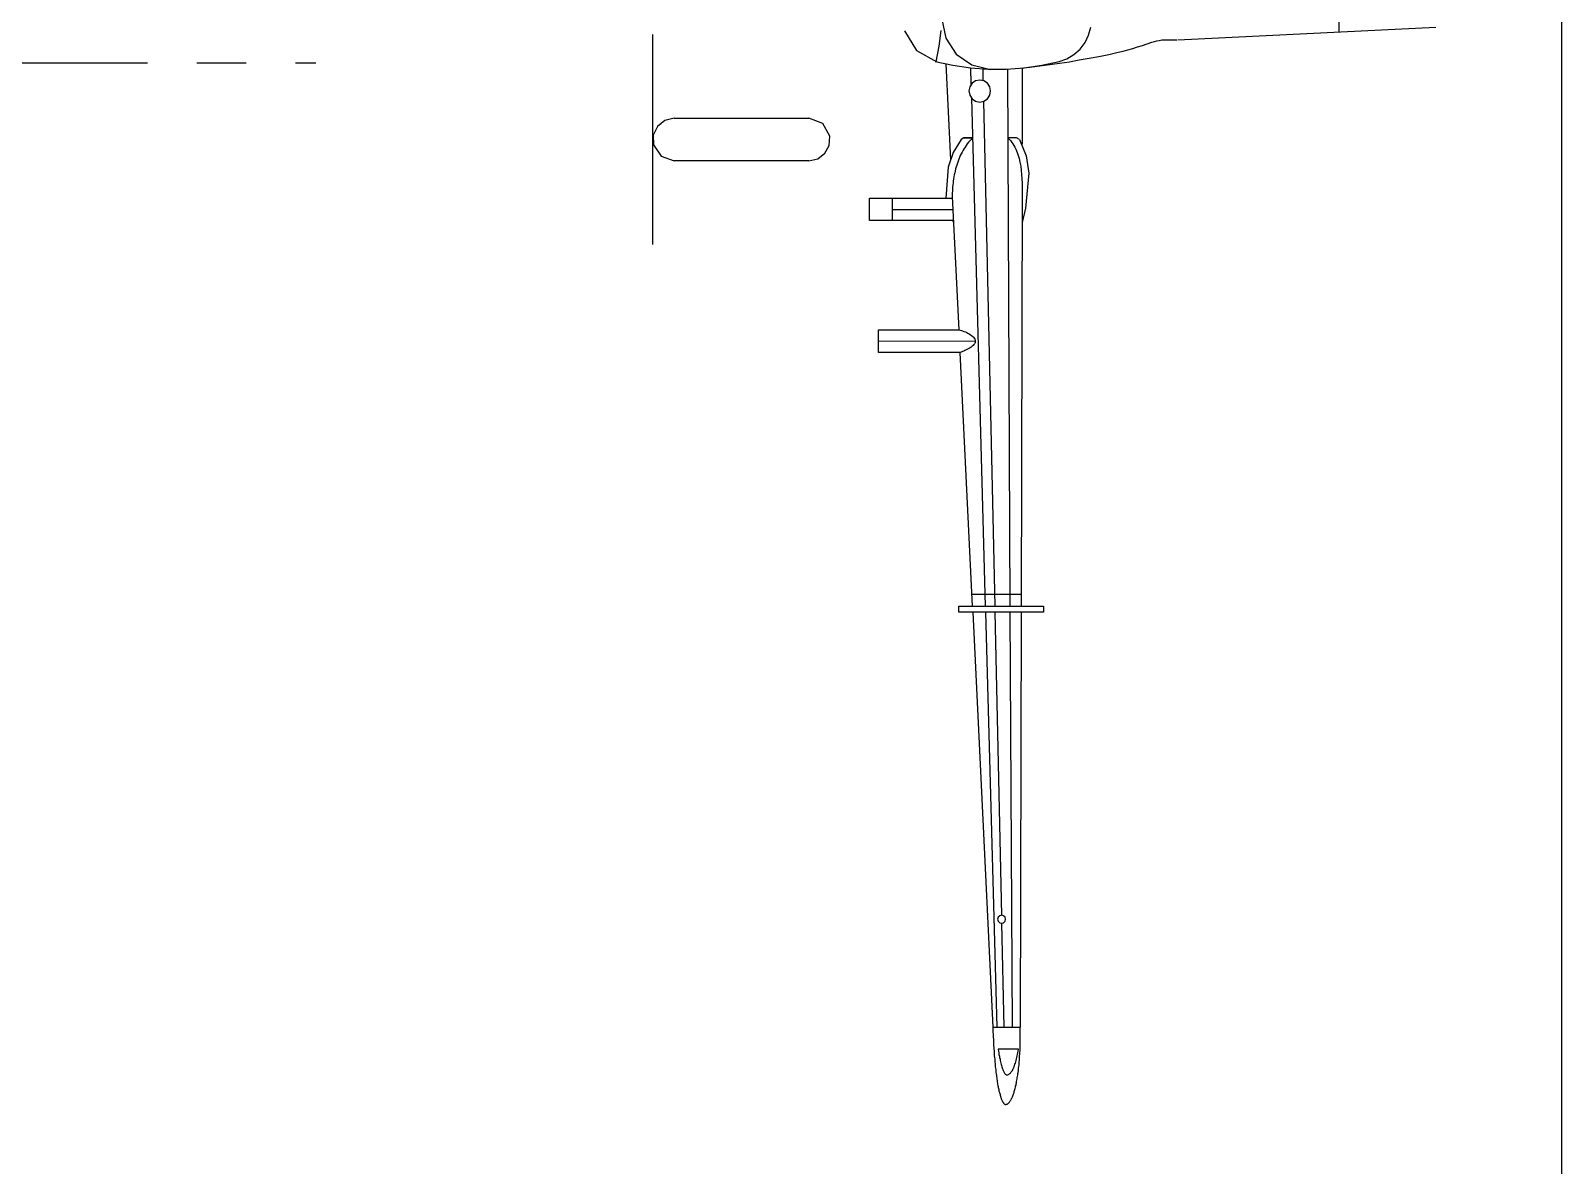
# Model space of a CAD drawing. Header units: inches. Extents: x 17 to 413, y 34 to 164.
# Drawn here: x 101.26 to 116.77, y 85.46 to 96.96 of the extents above; entities that cross this region are included whole.
import ezdxf

# ---------------------------------------------------------------- set-up
doc = ezdxf.new("R2010")
doc.units = ezdxf.units.IN
doc.header["$MEASUREMENT"] = 0
doc.linetypes.add('CENTERX2', pattern=[4, 2.5, -0.5, 0.5, -0.5])
doc.layers.add('CL', color=2, linetype='CENTERX2')
doc.layers.add('Layer 1', color=7, linetype='Continuous')

msp = doc.modelspace()

# ---------------------------------------------------------------- linework, layer by layer
at = {"layer": 'CL', "linetype": 'CENTERX2'}
msp.add_line((83.9384, 96.63813), (104.14353, 96.63813), dxfattribs=at)
at = {"layer": 'Layer 1', "color": 7}
for p, q in [((116.76568, 124.4937), (116.76568, 84.68938)), ((114.50949, 97.20711), (114.50949, 96.95177)), ((110.10955, 96.96322), (110.23022, 96.76153)), ((110.4608, 96.80679), (110.48028, 96.96476)), ((110.48893, 97.07944), (110.52721, 96.88711)), ((111.97554, 96.91715), (111.99935, 96.99721)), ((112.87927, 96.87048), (115.49191, 96.99938)), ((107.55899, 94.7944), (107.55899, 96.92581)), ((110.43051, 96.64883), (110.4608, 96.80679)), ((110.52721, 96.88711), (110.63373, 96.72672)), ((111.88899, 96.7765), (111.93876, 96.84358)), ((111.93876, 96.84358), (111.97554, 96.91715)), ((112.42347, 96.78299), (112.47108, 96.79814)), ((112.47108, 96.79814), (112.52085, 96.81329)), ((112.52085, 96.81329), (112.56846, 96.82843)), ((112.56846, 96.82843), (112.61606, 96.84574)), ((112.61606, 96.84574), (112.64203, 96.85223)), ((112.64203, 96.85223), (112.66583, 96.85873)), ((112.66583, 96.85873), (112.68964, 96.86522)), ((112.68964, 96.86522), (112.7156, 96.86954)), ((112.7156, 96.86954), (112.83923, 96.87142)), ((112.83923, 96.87142), (112.86989, 96.87048)), ((110.23022, 96.76153), (110.437, 96.64883)), ((110.42185, 96.651), (110.59929, 96.61205)), ((110.63373, 96.72672), (110.7912, 96.61556)), ((111.50165, 96.61205), (111.67692, 96.651)), ((111.58171, 96.6207), (111.68125, 96.63368)), ((111.67692, 96.651), (111.75482, 96.67913)), ((111.68125, 96.63368), (111.78079, 96.64883)), ((111.75482, 96.67913), (111.82623, 96.7224)), ((111.78079, 96.64883), (111.88033, 96.66614)), ((111.82623, 96.7224), (111.88899, 96.7765)), ((111.88033, 96.66614), (111.97987, 96.68345)), ((111.97987, 96.68345), (112.07941, 96.70293)), ((112.07941, 96.70293), (112.17895, 96.7224)), ((112.17895, 96.7224), (112.27633, 96.74404)), ((112.27633, 96.74404), (112.3261, 96.75702)), ((112.3261, 96.75702), (112.3737, 96.77001)), ((112.3737, 96.77001), (112.42347, 96.78299)), ((110.52788, 96.62719), (110.57549, 95.65562)), ((110.59929, 96.61205), (110.7789, 96.58608)), ((110.7789, 96.58608), (110.9585, 96.5731)), ((110.7789, 96.58608), (110.78323, 96.41946)), ((110.7912, 96.61556), (110.98231, 96.57093)), ((110.90224, 96.57526), (110.9044, 96.45841)), ((110.9585, 96.5731), (111.14027, 96.5731)), ((111.14027, 96.5731), (111.32204, 96.58608)), ((111.18139, 91.13098), (111.15542, 96.5731)), ((111.28093, 96.58175), (111.38047, 96.59257)), ((111.30257, 96.58392), (111.3004, 95.81142)), ((111.32204, 96.58608), (111.50165, 96.61205)), ((111.38047, 96.59257), (111.48001, 96.60555)), ((111.48001, 96.60555), (111.58171, 96.6207)), ((110.77024, 96.39566), (110.76159, 96.35238)), ((110.76159, 96.35238), (110.77024, 96.3091)), ((110.79405, 96.43028), (110.77024, 96.39566)), ((110.82867, 96.45408), (110.79405, 96.43028)), ((110.87195, 96.46274), (110.82867, 96.45408)), ((110.91522, 96.45408), (110.87195, 96.46274)), ((110.94985, 96.43028), (110.91522, 96.45408)), ((110.97365, 96.39566), (110.94985, 96.43028)), ((110.98231, 96.35238), (110.97365, 96.39566)), ((110.97365, 96.3091), (110.98231, 96.35238)), ((110.98231, 96.35238), (110.98231, 96.35238)), ((110.77024, 96.3091), (110.79405, 96.27232)), ((110.78755, 96.27881), (110.92821, 91.13098)), ((110.79405, 96.27232), (110.82867, 96.24852)), ((110.82867, 96.24852), (110.87195, 96.23986)), ((110.87195, 96.23986), (110.91522, 96.24852)), ((110.9109, 96.24852), (111.02342, 91.13098)), ((110.91522, 96.24852), (110.94985, 96.27232)), ((110.94985, 96.27232), (110.97365, 96.3091)), ((107.68063, 96.05329), (107.60643, 95.99057)), ((107.77538, 96.07757), (107.68063, 96.05329)), ((107.77538, 96.07757), (109.14081, 96.07757)), ((109.28108, 96.02325), (109.14081, 96.07757)), ((109.35233, 95.89285), (109.28108, 96.02325)), ((107.60643, 95.99057), (107.56474, 95.90341)), ((107.56474, 95.90341), (107.56752, 95.80577)), ((109.34768, 95.8008), (109.35233, 95.89285)), ((110.68369, 95.86119), (110.60302, 95.72694)), ((110.71182, 95.87633), (110.68369, 95.86119)), ((110.79837, 95.87633), (110.71182, 95.87633)), ((110.71182, 95.87633), (110.79837, 95.87633)), ((110.78539, 95.86119), (110.77241, 95.8482)), ((110.79837, 95.87633), (110.78539, 95.86119)), ((111.2463, 95.87633), (111.15758, 95.87633)), ((111.15758, 95.87633), (111.17273, 95.86119)), ((111.17273, 95.86119), (111.18571, 95.84604)), ((111.27444, 95.86119), (111.2463, 95.87633)), ((111.27444, 95.86119), (111.34128, 95.6955)), ((107.56752, 95.80577), (107.6448, 95.69038)), ((109.23113, 95.6644), (109.30368, 95.72052)), ((109.30368, 95.72052), (109.34768, 95.8008)), ((110.60302, 95.72694), (110.55208, 95.57878)), ((110.68369, 95.71404), (110.67503, 95.69673)), ((110.69451, 95.73352), (110.68369, 95.71404)), ((110.70316, 95.75083), (110.69451, 95.73352)), ((110.71398, 95.76814), (110.70316, 95.75083)), ((110.7248, 95.78329), (110.71398, 95.76814)), ((110.73562, 95.8006), (110.7248, 95.78329)), ((110.74644, 95.81574), (110.73562, 95.8006)), ((110.75942, 95.83306), (110.74644, 95.81574)), ((110.77241, 95.8482), (110.75942, 95.83306)), ((111.18571, 95.84604), (111.19653, 95.83089)), ((111.19653, 95.83089), (111.20735, 95.81574)), ((111.20735, 95.81574), (111.21817, 95.79843)), ((111.21817, 95.79843), (111.22899, 95.78112)), ((111.22899, 95.78112), (111.23765, 95.76381)), ((111.23765, 95.76381), (111.24414, 95.7465)), ((111.24414, 95.7465), (111.2528, 95.72703)), ((111.2528, 95.72703), (111.25929, 95.70755)), ((111.25929, 95.70755), (111.26578, 95.68808)), ((107.6448, 95.69038), (107.77538, 95.6448)), ((109.14081, 95.6448), (107.77538, 95.6448)), ((109.14081, 95.6448), (109.23113, 95.6644)), ((110.55208, 95.57878), (110.5279, 95.26612)), ((110.62742, 95.56257), (110.6231, 95.54093)), ((110.63392, 95.58205), (110.62742, 95.56257)), ((110.64041, 95.60152), (110.63392, 95.58205)), ((110.6469, 95.621), (110.64041, 95.60152)), ((110.65339, 95.64047), (110.6469, 95.621)), ((110.65988, 95.65995), (110.65339, 95.64047)), ((110.66854, 95.67726), (110.65988, 95.65995)), ((110.67503, 95.69673), (110.66854, 95.67726)), ((111.26578, 95.68808), (111.27011, 95.6686)), ((111.27011, 95.6686), (111.27876, 95.62965)), ((111.27876, 95.62965), (111.28742, 95.58854)), ((111.28742, 95.58854), (111.29175, 95.54526)), ((111.29175, 95.54526), (111.29607, 95.50415)), ((111.34128, 95.6955), (111.36953, 95.52012)), ((110.5993, 95.40028), (110.59713, 95.37864)), ((110.60146, 95.41976), (110.5993, 95.40028)), ((110.60362, 95.43923), (110.60146, 95.41976)), ((110.60795, 95.46087), (110.60362, 95.43923)), ((110.61012, 95.48035), (110.60795, 95.46087)), ((110.61444, 95.50198), (110.61012, 95.48035)), ((110.61877, 95.52146), (110.61444, 95.50198)), ((110.6231, 95.54093), (110.61877, 95.52146)), ((111.29607, 95.50415), (111.29823, 95.46087)), ((111.29823, 95.46087), (111.3004, 95.41759)), ((111.3004, 95.41759), (111.3004, 95.37648)), ((111.36953, 95.52012), (111.33588, 95.16518)), ((109.75537, 95.03892), (109.75537, 95.26612)), ((109.75537, 95.26612), (110.5928, 95.26612)), ((109.98474, 95.26612), (109.98474, 95.03892)), ((110.59496, 95.33753), (110.5928, 95.31806)), ((110.5928, 95.31806), (110.5928, 95.29858)), ((110.5928, 95.29858), (110.5928, 95.27911)), ((110.5928, 95.27911), (110.65988, 93.93102)), ((110.59713, 95.37864), (110.59496, 95.35917)), ((110.59496, 95.35917), (110.59496, 95.33753)), ((111.3004, 95.33104), (111.29175, 91.13098)), ((111.3004, 95.37648), (111.3004, 95.3332)), ((111.3004, 95.3332), (111.3004, 95.29209)), ((111.3004, 95.29209), (111.3004, 95.25314)), ((109.98474, 95.15144), (110.59929, 95.15144)), ((111.33588, 95.16518), (111.30041, 95.01944)), ((110.60579, 95.03892), (109.75537, 95.03892)), ((110.59713, 95.03892), (110.60579, 95.01944)), ((109.84625, 93.70165), (109.84625, 93.93102)), ((109.84625, 93.93102), (110.65988, 93.93102)), ((110.65988, 93.93102), (110.67287, 93.92885)), ((110.67287, 93.92885), (110.68585, 93.92453)), ((110.68585, 93.92453), (110.69883, 93.9202)), ((110.69883, 93.9202), (110.71182, 93.91587)), ((110.71182, 93.91587), (110.72696, 93.90938)), ((110.72696, 93.90938), (110.73995, 93.90289)), ((110.73995, 93.90289), (110.75293, 93.8964)), ((110.75293, 93.8964), (110.76591, 93.88991)), ((110.76591, 93.88991), (110.7789, 93.88125)), ((110.7789, 93.88125), (110.78972, 93.8726)), ((110.78972, 93.8726), (110.80054, 93.86394)), ((110.80054, 93.86394), (110.80919, 93.85529)), ((110.80919, 93.85529), (110.81568, 93.84663)), ((110.81568, 93.84663), (110.82218, 93.83581)), ((109.84625, 93.81634), (110.8265, 93.82066)), ((110.6707, 93.70165), (109.84625, 93.70165)), ((110.68368, 93.70599), (110.6707, 93.70166)), ((110.6707, 93.70165), (110.79621, 91.13098)), ((110.69667, 93.71032), (110.68368, 93.70599)), ((110.70965, 93.71464), (110.69667, 93.71032)), ((110.72263, 93.72113), (110.70965, 93.71464)), ((110.73562, 93.72763), (110.72263, 93.72113)), ((110.7486, 93.73412), (110.73562, 93.72763)), ((110.76158, 93.74061), (110.7486, 93.73412)), ((110.77457, 93.7471), (110.76158, 93.74061)), ((110.78539, 93.75576), (110.77457, 93.7471)), ((110.79621, 93.76441), (110.78539, 93.75576)), ((110.80703, 93.77307), (110.79621, 93.76441)), ((110.81352, 93.78172), (110.80703, 93.77307)), ((110.82001, 93.79038), (110.81352, 93.78172)), ((110.82218, 93.7947), (110.82001, 93.79038)), ((110.82218, 93.83581), (110.82434, 93.83148)), ((110.82434, 93.79903), (110.82218, 93.7947)), ((110.82434, 93.83148), (110.82651, 93.82716)), ((110.82651, 93.80336), (110.82434, 93.79903)), ((110.82651, 93.82716), (110.82651, 93.82283)), ((110.82651, 93.82283), (110.82651, 93.8185)), ((110.82651, 93.8185), (110.82867, 93.81418)), ((110.82867, 93.81418), (110.82651, 93.80769)), ((110.82651, 93.80769), (110.82651, 93.80336)), ((111.29175, 91.25), (110.78972, 91.25)), ((110.65988, 91.06823), (110.65988, 91.13098)), ((110.65988, 91.13098), (111.51896, 91.13098)), ((111.51896, 91.06823), (110.65988, 91.06823)), ((110.80054, 91.06823), (111.00611, 86.86385)), ((110.93037, 91.06823), (111.04506, 86.86385)), ((111.02342, 91.06823), (111.09267, 87.99771)), ((111.20303, 86.86385), (111.18139, 91.06823)), ((111.29175, 91.06823), (111.28309, 86.86385)), ((111.51896, 91.13098), (111.51896, 91.06823)), ((111.06021, 87.97824), (111.05372, 87.9566)), ((111.05372, 87.9566), (111.06021, 87.93713)), ((111.07536, 87.99122), (111.06021, 87.97824)), ((111.09483, 87.99771), (111.07536, 87.99122)), ((111.11431, 87.99122), (111.09483, 87.99771)), ((111.12945, 87.97824), (111.11431, 87.99122)), ((111.13378, 87.9566), (111.12945, 87.97824)), ((111.12945, 87.93713), (111.13378, 87.9566)), ((111.13378, 87.9566), (111.13378, 87.9566)), ((111.06021, 87.93713), (111.07536, 87.92198)), ((111.07536, 87.92198), (111.09483, 87.91765)), ((111.09267, 87.91765), (111.11647, 86.86385)), ((111.09483, 87.91765), (111.11431, 87.92198)), ((111.11431, 87.92198), (111.12945, 87.93713)), ((111.00611, 86.86601), (111.00611, 86.8487)), ((111.00611, 86.86385), (111.28309, 86.86385)), ((111.2831, 86.84871), (111.2831, 86.86602)), ((111.00611, 86.8487), (111.00611, 86.83139)), ((111.00611, 86.83139), (111.00611, 86.81192)), ((111.00611, 86.81192), (111.00827, 86.79461)), ((111.00827, 86.79461), (111.00827, 86.7773)), ((111.00827, 86.7773), (111.00827, 86.75998)), ((111.00827, 86.75998), (111.01044, 86.74267)), ((111.01044, 86.74267), (111.01044, 86.72536)), ((111.01044, 86.72536), (111.01044, 86.70805)), ((111.01044, 86.70805), (111.0126, 86.69074)), ((111.2831, 86.8314), (111.2831, 86.84871)), ((111.2831, 86.81409), (111.2831, 86.8314)), ((111.2831, 86.79678), (111.2831, 86.81409)), ((111.2831, 86.77947), (111.2831, 86.79678)), ((111.2831, 86.76216), (111.2831, 86.77947)), ((111.2831, 86.74485), (111.2831, 86.76216)), ((111.2831, 86.72754), (111.2831, 86.74485)), ((111.2831, 86.71022), (111.2831, 86.72754)), ((111.2831, 86.69291), (111.2831, 86.71022)), ((111.0126, 86.69074), (111.0126, 86.67343)), ((111.0126, 86.67343), (111.01477, 86.65612)), ((111.01477, 86.65612), (111.01477, 86.63881)), ((111.01477, 86.63881), (111.01693, 86.62366)), ((111.01693, 86.62366), (111.01693, 86.60635)), ((111.01693, 86.60635), (111.0191, 86.58904)), ((111.0191, 86.58904), (111.0191, 86.57389)), ((111.0191, 86.57389), (111.02126, 86.55658)), ((111.02126, 86.55658), (111.02343, 86.54143)), ((111.26578, 86.63881), (111.06021, 86.63881)), ((111.06021, 86.63881), (111.06237, 86.6215)), ((111.06237, 86.6215), (111.06453, 86.60419)), ((111.06453, 86.60419), (111.0667, 86.58688)), ((111.0667, 86.58688), (111.07103, 86.56956)), ((111.07103, 86.56956), (111.07319, 86.55442)), ((111.07319, 86.55442), (111.07752, 86.53927)), ((111.24413, 86.54144), (111.24846, 86.55659)), ((111.24846, 86.55659), (111.25278, 86.57173)), ((111.25278, 86.57173), (111.25495, 86.58688)), ((111.25495, 86.58688), (111.25928, 86.60419)), ((111.25928, 86.60419), (111.26144, 86.6215)), ((111.26144, 86.6215), (111.26576, 86.63881)), ((111.27444, 86.54144), (111.2766, 86.55875)), ((111.2766, 86.5739), (111.27876, 86.59121)), ((111.2766, 86.55875), (111.2766, 86.5739)), ((111.27876, 86.60852), (111.28093, 86.62367)), ((111.27876, 86.59121), (111.27876, 86.60852)), ((111.28093, 86.65829), (111.2831, 86.6756)), ((111.28093, 86.64098), (111.28093, 86.65829)), ((111.28093, 86.62367), (111.28093, 86.64098)), ((111.2831, 86.6756), (111.2831, 86.69291)), ((111.02343, 86.54143), (111.02343, 86.52412)), ((111.02343, 86.52412), (111.02559, 86.50898)), ((111.02559, 86.50898), (111.02776, 86.49383)), ((111.02776, 86.49383), (111.02776, 86.47652)), ((111.02776, 86.47652), (111.02992, 86.46137)), ((111.02992, 86.46137), (111.03209, 86.44622)), ((111.03209, 86.44622), (111.03426, 86.43324)), ((111.03426, 86.43324), (111.03426, 86.41809)), ((111.03426, 86.41809), (111.03642, 86.40295)), ((111.03642, 86.40295), (111.03858, 86.38996)), ((111.07752, 86.53927), (111.07968, 86.52629)), ((111.07968, 86.52629), (111.08184, 86.51114)), ((111.08184, 86.51114), (111.08617, 86.49816)), ((111.08617, 86.49816), (111.08834, 86.48517)), ((111.08834, 86.48517), (111.09266, 86.47435)), ((111.09266, 86.47435), (111.09483, 86.46137)), ((111.09483, 86.46137), (111.09916, 86.45272)), ((111.09916, 86.45272), (111.10348, 86.4419)), ((111.10348, 86.4419), (111.10565, 86.43324)), ((111.10565, 86.43324), (111.10998, 86.42459)), ((111.10998, 86.42459), (111.11214, 86.41593)), ((111.11214, 86.41593), (111.11647, 86.40944)), ((111.11647, 86.40944), (111.1208, 86.40295)), ((111.1208, 86.40295), (111.12296, 86.39646)), ((111.12296, 86.39646), (111.12729, 86.39213)), ((111.17273, 86.38997), (111.17706, 86.3943)), ((111.17706, 86.3943), (111.18355, 86.39863)), ((111.18355, 86.39863), (111.18787, 86.40512)), ((111.18787, 86.40512), (111.1922, 86.40944)), ((111.1922, 86.40944), (111.19653, 86.4181)), ((111.19653, 86.4181), (111.20302, 86.42459)), ((111.20302, 86.42459), (111.20735, 86.43325)), ((111.20735, 86.43325), (111.21167, 86.44407)), ((111.21167, 86.44407), (111.216, 86.45272)), ((111.216, 86.45272), (111.22033, 86.46354)), ((111.22033, 86.46354), (111.22466, 86.47436)), ((111.22466, 86.47436), (111.22898, 86.48734)), ((111.22898, 86.48734), (111.23331, 86.49816)), ((111.23331, 86.49816), (111.23764, 86.51331)), ((111.23764, 86.51331), (111.2398, 86.52629)), ((111.2398, 86.52629), (111.24413, 86.54144)), ((111.25928, 86.39214), (111.26145, 86.40512)), ((111.26145, 86.40512), (111.26361, 86.42027)), ((111.26361, 86.42027), (111.26578, 86.43541)), ((111.26578, 86.4484), (111.26794, 86.46354)), ((111.26578, 86.43541), (111.26578, 86.4484)), ((111.26794, 86.46354), (111.27011, 86.47869)), ((111.27011, 86.47869), (111.27227, 86.496)), ((111.27227, 86.51115), (111.27444, 86.5263)), ((111.27227, 86.496), (111.27227, 86.51115)), ((111.27444, 86.5263), (111.27444, 86.54144)), ((111.03858, 86.38996), (111.04075, 86.37482)), ((111.04075, 86.37482), (111.04292, 86.36183)), ((111.04292, 86.36183), (111.04508, 86.34885)), ((111.04508, 86.34885), (111.04508, 86.33587)), ((111.04508, 86.33587), (111.04724, 86.32288)), ((111.04724, 86.32288), (111.04941, 86.3099)), ((111.04941, 86.3099), (111.05158, 86.29692)), ((111.05158, 86.29692), (111.05374, 86.2861)), ((111.05374, 86.2861), (111.0559, 86.27312)), ((111.0559, 86.27312), (111.05807, 86.2623)), ((111.05807, 86.2623), (111.06024, 86.25148)), ((111.06024, 86.25148), (111.0624, 86.24066)), ((111.0624, 86.24066), (111.06456, 86.22984)), ((111.12729, 86.39213), (111.12945, 86.3878)), ((111.12945, 86.3878), (111.13378, 86.38564)), ((111.13378, 86.38564), (111.1381, 86.38348)), ((111.1381, 86.38348), (111.14027, 86.38131)), ((111.14027, 86.38131), (111.1446, 86.37914)), ((111.1446, 86.37914), (111.14676, 86.37914)), ((111.14676, 86.37915), (111.15326, 86.37915)), ((111.15326, 86.37915), (111.15758, 86.38131)), ((111.15758, 86.38131), (111.16407, 86.38348)), ((111.16407, 86.38348), (111.1684, 86.38564)), ((111.1684, 86.38564), (111.17273, 86.38997)), ((111.22898, 86.23201), (111.23115, 86.24283)), ((111.23115, 86.24283), (111.23331, 86.25365)), ((111.23331, 86.25365), (111.23547, 86.26447)), ((111.23547, 86.26447), (111.2398, 86.27529)), ((111.2398, 86.27529), (111.24196, 86.28827)), ((111.24196, 86.28827), (111.24413, 86.29909)), ((111.24413, 86.29909), (111.24629, 86.31207)), ((111.24629, 86.31207), (111.24846, 86.32506)), ((111.24846, 86.32506), (111.25062, 86.33804)), ((111.25062, 86.33804), (111.25279, 86.35102)), ((111.25279, 86.35102), (111.25495, 86.36401)), ((111.25495, 86.36401), (111.25712, 86.37699)), ((111.25712, 86.37699), (111.25928, 86.39214)), ((111.06456, 86.22984), (111.06673, 86.21902)), ((111.06673, 86.21902), (111.06889, 86.2082)), ((111.06889, 86.2082), (111.07106, 86.19954)), ((111.07106, 86.19954), (111.07539, 86.19089)), ((111.07539, 86.19089), (111.07755, 86.18223)), ((111.07755, 86.18223), (111.07972, 86.17358)), ((111.07972, 86.17358), (111.08188, 86.16492)), ((111.08188, 86.16492), (111.08405, 86.15627)), ((111.08405, 86.15627), (111.08621, 86.14978)), ((111.08621, 86.14978), (111.08838, 86.14328)), ((111.08838, 86.14328), (111.09055, 86.13679)), ((111.09055, 86.13679), (111.09271, 86.1303)), ((111.09271, 86.1303), (111.09703, 86.12381)), ((111.09703, 86.12381), (111.0992, 86.11732)), ((111.0992, 86.11732), (111.10136, 86.11299)), ((111.10136, 86.11299), (111.10353, 86.10866)), ((111.10353, 86.10866), (111.10569, 86.10434)), ((111.10569, 86.10434), (111.10786, 86.10001)), ((111.10786, 86.10001), (111.11219, 86.09568)), ((111.11219, 86.09568), (111.11435, 86.09136)), ((111.11435, 86.09136), (111.11652, 86.08919)), ((111.11652, 86.08919), (111.11869, 86.08702)), ((111.11869, 86.08702), (111.12085, 86.08486)), ((111.12085, 86.08486), (111.12301, 86.08269)), ((111.14893, 86.0827), (111.15325, 86.08487)), ((111.15325, 86.08487), (111.15542, 86.08703)), ((111.15542, 86.08703), (111.15975, 86.09136)), ((111.15975, 86.09136), (111.16407, 86.09353)), ((111.16407, 86.09353), (111.16624, 86.09569)), ((111.16624, 86.09569), (111.17056, 86.10002)), ((111.17056, 86.10002), (111.17489, 86.10435)), ((111.17489, 86.10435), (111.17705, 86.10867)), ((111.17705, 86.10867), (111.18138, 86.11516)), ((111.18138, 86.11516), (111.18354, 86.11949)), ((111.18354, 86.11949), (111.18787, 86.12598)), ((111.18787, 86.12598), (111.1922, 86.13031)), ((111.1922, 86.13031), (111.19436, 86.1368)), ((111.19436, 86.1368), (111.19868, 86.14546)), ((111.19868, 86.14546), (111.20085, 86.15195)), ((111.20085, 86.15195), (111.20518, 86.15844)), ((111.20518, 86.15844), (111.20734, 86.1671)), ((111.20734, 86.1671), (111.21167, 86.17575)), ((111.21167, 86.17575), (111.21383, 86.18441)), ((111.21383, 86.18441), (111.216, 86.19306)), ((111.216, 86.19306), (111.22032, 86.20172)), ((111.22032, 86.20172), (111.22249, 86.21254)), ((111.22249, 86.21254), (111.22465, 86.22119)), ((111.22465, 86.22119), (111.22898, 86.23201)), ((111.12301, 86.08269), (111.12734, 86.08269)), ((111.12734, 86.08269), (111.1295, 86.08052)), ((111.1295, 86.08052), (111.13167, 86.08052)), ((111.13167, 86.08052), (111.13383, 86.08052)), ((111.13378, 86.08053), (111.13811, 86.08053)), ((111.13811, 86.08053), (111.14027, 86.08053)), ((111.14027, 86.08053), (111.1446, 86.0827)), ((111.1446, 86.0827), (111.14893, 86.0827))]:
    msp.add_line(p, q, dxfattribs=at)

doc.saveas('drawing.dxf')
